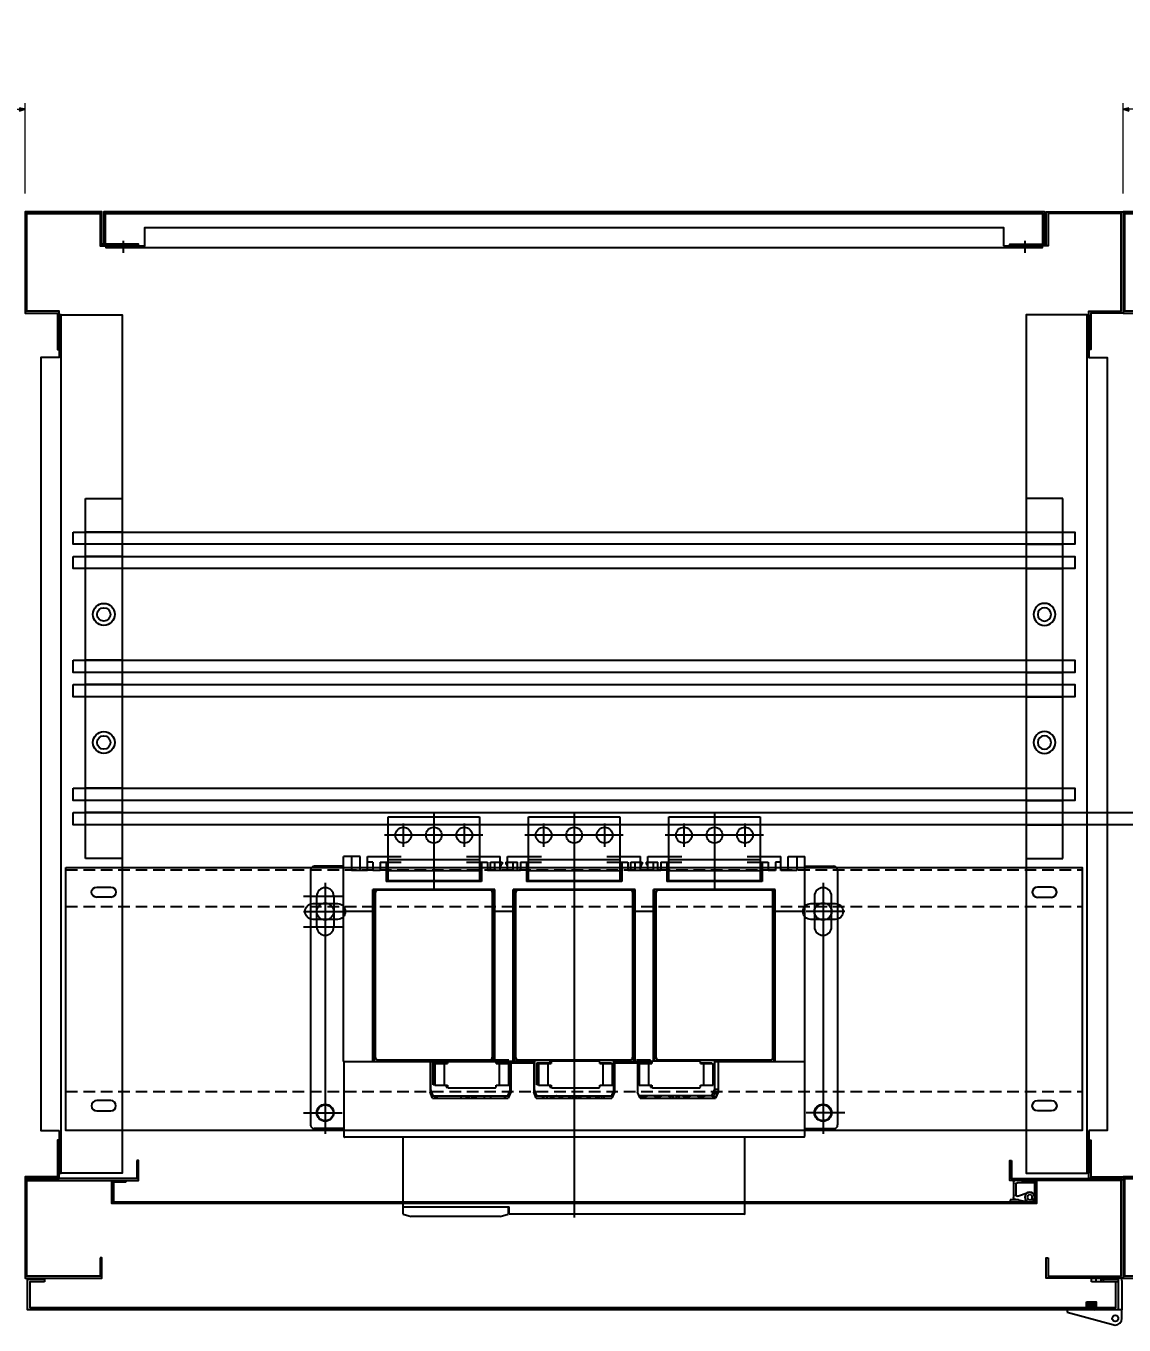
# Model space of a CAD drawing. Header units: millimetres. Extents: x 0 to 6523, y 0 to 4612.
# Drawn here: x 1265 to 2165, y 764 to 1829 of the extents above; entities that cross this region are included whole.
import ezdxf

# ---------------------------------------------------------------- set-up
doc = ezdxf.new("R2010")
doc.units = ezdxf.units.MM
doc.linetypes.add('HIDDEN2', pattern=[4.7625, 3.175, -1.5875])
for name, color, linetype in [('1', 3, 'Continuous'), ('5', 3, 'Continuous'), ('CNC', 7, 'Continuous'), ('DIM', 253, 'Continuous'), ('Ghi chu', 7, 'Continuous')]:
    doc.layers.add(name, color=color, linetype=linetype)
doc.dimstyles.new('CNC', dxfattribs={"dimtxt": 50, "dimasz": 5, "dimexe": 5, "dimexo": 15, "dimgap": 10, "dimtad": 1, "dimdec": 0, "dimtxsty": 'Standard', "dimblk": 'OPEN30', "dimcen": 10, "dimclrd": 5, "dimclre": 5, "dimclrt": 3, "dimazin": 3, "dimtfac": 1, "dimtdec": 0, "dimtmove": 0, "dimatfit": 3, "dimldrblk": 'ARCHTICK', "dimlwd": 9, "dimlwe": 9})

# ---------------------------------------------------------------- blocks, each defined once
blk = doc.blocks.new('HL044-2')
at = {"color": 1}
for p, q in [((0, -3), (0, 0)), ((0, 0), (23, 0)), ((4, -3), (4, 0)), ((10, -3), (10, 0)), ((22, -3), (0, -3)), ((22, -3), (22, -26)), ((25, -2), (25, -3)), ((25, -3), (25, -26)), ((-3, -19.5), (-3, -26)), ((-3, -19.5), (3, -20.1)), ((-3, -20.5), (3, -21.1)), ((3, -19.5), (3, -26)), ((25, -26), (-20, -26)), ((-20, -26), (-20, -28)), ((-20, -28), (19.5, -38.5)), ((-3, -21.5), (3, -22.1)), ((-3, -22.5), (3, -23.1)), ((-3, -23.5), (3, -24.1)), ((-3, -24.5), (3, -25.1)), ((-3, -25.5), (2.3, -26)), ((25, -33), (25, -26))]:
    blk.add_line(p, q, dxfattribs=at)
blk.add_lwpolyline([(-4, -19.5), (4, -19.5), (4, -26), (-4, -26)], close=True, dxfattribs=at)
blk.add_circle((19.5, -33), 2.5, dxfattribs=at)
for centre, radius, start, end in [((23, -2), 2, 0, 90), ((19.5, -33), 5.5, 270, 0)]:
    blk.add_arc(centre, radius, start, end, dxfattribs=at)
blk = doc.blocks.new('*D13')
at = {"color": 0, "linetype": 'ByBlock', "lineweight": -2}
for p, q in [((264.4, 1760.5), (269.4, 1761.8)), ((269.4, 1759.1), (264.4, 1760.5)), ((264.4, 1760.5), (269.4, 1760.5)), ((1259.4, 1761.8), (1264.4, 1760.5)), ((1264.4, 1760.5), (1259.4, 1759.1)), ((1264.4, 1760.5), (1259.4, 1760.5))]:
    blk.add_line(p, q, dxfattribs=at)
at = {"layer": 'Defpoints', "color": 0, "transparency": 16777216}
for p in [(1264.4, 1760.5), (264.4, 1676.5), (1264.4, 1676.5)]:
    blk.add_point(p, dxfattribs=at)
at = {"layer": 'DIM', "color": 5, "lineweight": 9, "transparency": 16777216}
for p, q in [((264.4, 1691.5), (264.4, 1765.5)), ((269.4, 1760.5), (1259.4, 1760.5)), ((1264.4, 1691.5), (1264.4, 1765.5))]:
    blk.add_line(p, q, dxfattribs=at)
at = {"layer": 'DIM', "color": 3, "transparency": 16777216, "insert": (764.4, 1796), "char_height": 50, "attachment_point": 5}
blk.add_mtext('1000', dxfattribs=at)
blk = doc.blocks.new('_ArchTick')
at = {"color": 0, "const_width": 0.15}
blk.add_lwpolyline([(-0.5, -0.5), (0.5, 0.5)], dxfattribs=at)
blk = doc.blocks.new('_Open30')
at = {"color": 0, "linetype": 'ByBlock', "lineweight": -2}
for p, q in [((-1, 0.27), (0, 0)), ((0, 0), (-1, -0.27)), ((0, 0), (-1, 0))]:
    blk.add_line(p, q, dxfattribs=at)
blk = doc.blocks.new('HL036-1-2')
at = {"layer": 'Ghi chu', "color": 1}
for p, q in [((-3, 17.8), (-18.9, 17.8)), ((-18.9, 15.8), (-18.9, 17.8)), ((-12.1, 15.8), (-18.9, 15.8)), ((-16.4, 1), (-16.4, 14)), ((-15.6, 15), (-3.9, 17.7)), ((-14.4, 3), (-14.4, 11.9)), ((-13.1, 12.8), (-4.3, 9.8)), ((0, 0), (-15.4, 0)), ((0, 2), (-13.4, 2)), ((-6.2, 2), (-6.2, 0)), ((-1.2, 2), (-1.2, 0)), ((0, 0), (0, 2))]:
    blk.add_line(p, q, dxfattribs=at)
for radius in [4.1, 2.1]:
    blk.add_circle((-3, 13.7), radius, dxfattribs=at)
for centre, start, end in [((-15.4, 14), 102.9616, 180), ((-13.4, 11.9), 71.3254, 180), ((-15.4, 1), 180, 270), ((-13.4, 3), 180, 270)]:
    blk.add_arc(centre, 1, start, end, dxfattribs=at)
blk = doc.blocks.new('*D14')
at = {"color": 0, "linetype": 'ByBlock', "lineweight": -2}
for p, q in [((2164.4, 1760.5), (2169.4, 1761.8)), ((2169.4, 1759.1), (2164.4, 1760.5)), ((2164.4, 1760.5), (2169.4, 1760.5)), ((3159.4, 1761.8), (3164.4, 1760.5)), ((3164.4, 1760.5), (3159.4, 1759.1)), ((3164.4, 1760.5), (3159.4, 1760.5))]:
    blk.add_line(p, q, dxfattribs=at)
at = {"layer": 'Defpoints', "color": 0, "transparency": 16777216}
for p in [(2164.4, 1760.5), (2164.4, 1676.5), (3164.4, 1676.5)]:
    blk.add_point(p, dxfattribs=at)
at = {"layer": 'DIM', "color": 5, "lineweight": 9, "transparency": 16777216}
for p, q in [((2164.4, 1691.5), (2164.4, 1765.5)), ((3159.4, 1760.5), (2169.4, 1760.5)), ((3164.4, 1691.5), (3164.4, 1765.5))]:
    blk.add_line(p, q, dxfattribs=at)
at = {"layer": 'DIM', "color": 3, "transparency": 16777216, "insert": (2664.4, 1796), "char_height": 50, "attachment_point": 5}
blk.add_mtext('1000', dxfattribs=at)
blk = doc.blocks.new('*U10646')
at = {"color": 1}
for p, q in [((-147.5, 5), (-147.5, 35)), ((-147.5, 35), (147.5, 35)), ((147.5, 35), (147.5, 5)), ((147.5, 5), (-147.5, 5))]:
    blk.add_line(p, q, dxfattribs=at)
at = {"color": 252}
for p, q in [((-120, 35), (-120, 5)), ((-110, 35), (-110, 5)), ((-100, 35), (-100, 5)), ((-90, 35), (-90, 5)), ((-15, 35), (-15, 5)), ((-5, 35), (-5, 5)), ((5, 35), (5, 5)), ((15, 35), (15, 5)), ((90, 35), (90, 5)), ((100, 35), (100, 5)), ((110, 35), (110, 5)), ((120, 35), (120, 5))]:
    blk.add_line(p, q, dxfattribs=at)
for centre, radius in [((-52.5, 20), 9), ((-52.5, 20), 5.5), ((52.5, 20), 9), ((52.5, 20), 5.5)]:
    blk.add_circle(centre, radius, dxfattribs=at)
blk = doc.blocks.new('A$C09355D79')
at = {"linetype": 'Continuous'}
for p, q in [((3, 3), (3, 78)), ((3, 78), (55, 78)), ((38, 3), (38, 78)), ((47, 3), (47, 78)), ((55, 3), (55, 78)), ((55, 3), (3, 3))]:
    blk.add_line(p, q, dxfattribs=at)
for centre in [(18, 65.5), (18, 40.5), (18, 15.5)]:
    blk.add_circle(centre, 6.5, dxfattribs=at)
at = {"layer": '1'}
for p, q in [((18, 80.7), (18, 0)), ((8.5, 65.5), (27.5, 65.5)), ((0, 40.5), (58, 40.5)), ((0.6, 40.5), (57, 40.5)), ((8.5, 15.5), (27.5, 15.5))]:
    blk.add_line(p, q, dxfattribs=at)
blk = doc.blocks.new('2525555')
at = {"linetype": 'Continuous'}
for p, q in [((58459.1, -7991.7), (58459.1, -7823.7)), ((58472.6, -7823.7), (58459.1, -7823.7)), ((58465.6, -7823.7), (58465.6, -7835.2)), ((58472.6, -7835.2), (58472.6, -7823.7)), ((58478.6, -7835.2), (58478.6, -7823.7)), ((58478.6, -7823.7), (58506.3, -7823.7)), ((58559.8, -7823.7), (58587.6, -7823.7)), ((58587.6, -7835.2), (58587.6, -7823.7)), ((58593.6, -7835.2), (58593.6, -7823.7)), ((58593.6, -7823.7), (58621.3, -7823.7)), ((58674.8, -7823.7), (58702.6, -7823.7)), ((58702.6, -7835.2), (58702.6, -7823.7)), ((58708.6, -7835.2), (58708.6, -7823.7)), ((58708.6, -7823.7), (58736.3, -7823.7)), ((58789.8, -7823.7), (58817.6, -7823.7)), ((58817.6, -7835.2), (58817.6, -7823.7)), ((58823.6, -7835.2), (58823.6, -7823.7)), ((58823.6, -7823.7), (58837.1, -7823.7)), ((58830.6, -7823.7), (58830.6, -7835.2)), ((58837.1, -8053.2), (58837.1, -7823.7)), ((58478.6, -7835.2), (58465.6, -7835.2)), ((58483.1, -7828.2), (58478.6, -7828.2)), ((58483.1, -7828.2), (58483.1, -7835.2)), ((58489.1, -7835.2), (58483.1, -7835.2)), ((58489.1, -7828.2), (58489.1, -7835.2)), ((58489.1, -7828.2), (58506.3, -7828.2)), ((58494, -7828.2), (58494, -7844.2)), ((58494.5, -7828.2), (58494.5, -7844.2)), ((58559.8, -7828.2), (58577.1, -7828.2)), ((58571.7, -7828.2), (58571.7, -7844.2)), ((58572.2, -7828.2), (58572.2, -7844.2)), ((58577.1, -7828.2), (58577.1, -7835.2)), ((58604.1, -7835.2), (58577.1, -7835.2)), ((58579.6, -7828.2), (58589, -7828.2)), ((58579.6, -7835.2), (58579.6, -7828.2)), ((58583.1, -7835.2), (58583.1, -7828.2)), ((58589, -7828.2), (58589, -7829.7)), ((58592.2, -7828.2), (58601.6, -7828.2)), ((58592.2, -7828.2), (58592.2, -7829.7)), ((58598.1, -7835.2), (58598.1, -7828.2)), ((58601.6, -7835.2), (58601.6, -7828.2)), ((58604.1, -7828.2), (58604.1, -7835.2)), ((58604.1, -7828.2), (58621.3, -7828.2)), ((58609, -7828.2), (58609, -7844.2)), ((58609.5, -7828.2), (58609.5, -7844.2)), ((58674.8, -7828.2), (58692.1, -7828.2)), ((58686.7, -7828.2), (58686.7, -7844.2)), ((58687.2, -7828.2), (58687.2, -7844.2)), ((58692.1, -7828.2), (58692.1, -7835.2)), ((58719.1, -7835.2), (58692.1, -7835.2)), ((58694.6, -7835.2), (58694.6, -7828.2)), ((58694.6, -7828.2), (58704, -7828.2)), ((58698.1, -7835.2), (58698.1, -7828.2)), ((58704, -7828.2), (58704, -7829.7)), ((58707.2, -7828.2), (58716.6, -7828.2)), ((58707.2, -7828.2), (58707.2, -7829.7)), ((58713.1, -7835.2), (58713.1, -7828.2)), ((58716.6, -7835.2), (58716.6, -7828.2)), ((58719.1, -7828.2), (58719.1, -7835.2)), ((58719.1, -7828.2), (58736.3, -7828.2)), ((58724, -7828.2), (58724, -7844.2)), ((58724.5, -7828.2), (58724.5, -7844.2)), ((58789.8, -7828.2), (58807.1, -7828.2)), ((58801.7, -7828.2), (58801.7, -7844.2)), ((58802.2, -7828.2), (58802.2, -7844.2)), ((58807.1, -7828.2), (58807.1, -7835.2)), ((58813.1, -7835.2), (58807.1, -7835.2)), ((58817.6, -7828.2), (58813.1, -7828.2)), ((58813.1, -7828.2), (58813.1, -7835.2)), ((58830.6, -7835.2), (58817.6, -7835.2)), ((58572.2, -7844.2), (58494, -7844.2)), ((58503.6, -7844.2), (58503.6, -7843.2)), ((58503.6, -7843.2), (58562.6, -7843.2)), ((58506.6, -7844.2), (58506.6, -7843.2)), ((58559.6, -7843.2), (58559.6, -7844.2)), ((58562.6, -7843.2), (58562.6, -7844.2)), ((58687.2, -7844.2), (58609, -7844.2)), ((58618.6, -7844.2), (58618.6, -7843.2)), ((58618.6, -7843.2), (58677.6, -7843.2)), ((58621.6, -7844.2), (58621.6, -7843.2)), ((58674.6, -7843.2), (58674.6, -7844.2)), ((58677.6, -7843.2), (58677.6, -7844.2)), ((58802.2, -7844.2), (58724, -7844.2)), ((58733.6, -7843.2), (58792.6, -7843.2)), ((58733.6, -7844.2), (58733.6, -7843.2)), ((58736.6, -7844.2), (58736.6, -7843.2)), ((58789.6, -7843.2), (58789.6, -7844.2)), ((58792.6, -7843.2), (58792.6, -7844.2)), ((58583, -7850.6), (58483.2, -7850.6)), ((58483.2, -7991.7), (58483.2, -7850.6)), ((58484.1, -7991.7), (58484.1, -7850.6)), ((58485.1, -7853.3), (58485.1, -7988.2)), ((58486.9, -7851.2), (58486.9, -7850.6)), ((58579.1, -7851.2), (58487.1, -7851.2)), ((58579.3, -7851.2), (58579.3, -7850.6)), ((58581.1, -7988.2), (58581.1, -7853.2)), ((58582.1, -7991.4), (58582.1, -7850.6)), ((58583, -7991.4), (58583, -7850.6)), ((58698, -7850.6), (58598.2, -7850.6)), ((58598.2, -7991.7), (58598.2, -7850.6)), ((58599.1, -7991.7), (58599.1, -7850.6)), ((58600.1, -7853.3), (58600.1, -7988.2)), ((58601.9, -7851.2), (58601.9, -7850.6)), ((58694.1, -7851.2), (58602.1, -7851.2)), ((58694.3, -7851.2), (58694.3, -7850.6)), ((58696.1, -7988.2), (58696.1, -7853.2)), ((58697.1, -7991.7), (58697.1, -7850.6)), ((58698, -7991.7), (58698, -7850.6)), ((58813, -7850.6), (58713.2, -7850.6)), ((58713.2, -7991.4), (58713.2, -7850.6)), ((58714.1, -7991.4), (58714.1, -7850.6)), ((58715.1, -7853.3), (58715.1, -7988.2)), ((58716.9, -7851.2), (58716.9, -7850.6)), ((58809.1, -7851.2), (58717.1, -7851.2)), ((58809.3, -7851.2), (58809.3, -7850.6)), ((58811.1, -7988.2), (58811.1, -7853.2)), ((58812.1, -7991.7), (58812.1, -7850.6)), ((58813, -7991.7), (58813, -7850.6)), ((58485.1, -7868.7), (58459.1, -7868.7)), ((58600.1, -7868.7), (58581.1, -7868.7)), ((58715.1, -7868.7), (58696.1, -7868.7)), ((58837.1, -7868.7), (58811.1, -7868.7)), ((58459.1, -7991.7), (58615.6, -7991.7)), ((58459.5, -8053.4), (58459.5, -7991.7)), ((58487.1, -7991.7), (58487.1, -7990.2)), ((58487.1, -7990.2), (58579, -7990.2)), ((58529.6, -7991.7), (58529.6, -7990.2)), ((58529.6, -7990.7), (58530, -7990.7)), ((58530.2, -7990.2), (58529.8, -7991)), ((58529.8, -7991.7), (58529.8, -7991)), ((58530.1, -7991.7), (58530.1, -8016.7)), ((58530.6, -7990.7), (58543.1, -7990.7)), ((58530.6, -8018), (58530.6, -7990.7)), ((58616.4, -7991.7), (58530.6, -7991.7)), ((58532.6, -7992.7), (58543.1, -7992.7)), ((58532.6, -7992.7), (58533.8, -7993.9)), ((58532.6, -8010.7), (58532.6, -7992.7)), ((58533.8, -7993.4), (58544.3, -7993.4)), ((58533.8, -7993.4), (58533.8, -8011.2)), ((58536.2, -7990.7), (58535.9, -7990.2)), ((58536.6, -7990.7), (58536.6, -7990.2)), ((58541.8, -8011.2), (58541.8, -7993.4)), ((58543.1, -7990.7), (58543.1, -7993.4)), ((58543.1, -7991.7), (58544.3, -7991.7)), ((58544.3, -7991.9), (58544.3, -7993.4)), ((58583.6, -7991.4), (58544.8, -7991.4)), ((58579.1, -7990.2), (58579.1, -7991.4)), ((58594.6, -7990.7), (58583.1, -7990.7)), ((58583.1, -7990.7), (58583.1, -7991.4)), ((58584.1, -7991.7), (58615.6, -7991.7)), ((58584.1, -7993.4), (58584.1, -7991.9)), ((58584.1, -7992.7), (58593.6, -7992.7)), ((58584.1, -7993.4), (58594.6, -7993.4)), ((58586.6, -7993.4), (58586.6, -8011.2)), ((58593.6, -7992.7), (58592.9, -7993.4)), ((58593.6, -7992.7), (58593.6, -7993.4)), ((58594.6, -8011.2), (58594.6, -7993.4)), ((58595.6, -8018), (58595.6, -7991.7)), ((58596.1, -7992.7), (58596.1, -8016.7)), ((58596.1, -7992.7), (58615.1, -7992.7)), ((58602.1, -7991.7), (58602.1, -7990.2)), ((58602.1, -7990.2), (58694, -7990.2)), ((58615.1, -7992.7), (58615.1, -8016.7)), ((58615.6, -7990.7), (58628.1, -7990.7)), ((58615.6, -8018), (58615.6, -7990.7)), ((58617.6, -7992.7), (58628.1, -7992.7)), ((58617.6, -7992.7), (58618.8, -7993.9)), ((58617.6, -8010.7), (58617.6, -7992.7)), ((58618.8, -7993.4), (58629.3, -7993.4)), ((58618.8, -7993.4), (58618.8, -8011.2)), ((58626.8, -8011.2), (58626.8, -7993.4)), ((58628.1, -7990.7), (58628.1, -7993.4)), ((58628.1, -7991.7), (58629.3, -7991.7)), ((58629.3, -7991.9), (58629.3, -7993.4)), ((58668.6, -7991.4), (58629.8, -7991.4)), ((58644.6, -7991.4), (58644.6, -7990.2)), ((58645.2, -7990.2), (58644.8, -7991)), ((58644.8, -7991.4), (58644.8, -7991)), ((58651.3, -7991), (58650.9, -7990.2)), ((58651.3, -7991.4), (58651.3, -7991)), ((58651.6, -7991.4), (58651.6, -7990.2)), ((58668.1, -7990.7), (58668.1, -7991.4)), ((58668.1, -7990.7), (58680.6, -7990.7)), ((58669.1, -7993.4), (58669.1, -7991.9)), ((58669.1, -7992.7), (58678.6, -7992.7)), ((58669.1, -7993.4), (58679.6, -7993.4)), ((58671.6, -7993.4), (58671.6, -8011.2)), ((58678.6, -7992.7), (58677.9, -7993.4)), ((58678.6, -7992.7), (58678.6, -7993.4)), ((58679.6, -8011.2), (58679.6, -7993.4)), ((58680.6, -8018), (58680.6, -7990.7)), ((58680.6, -7991.7), (58711.8, -7991.7)), ((58681.1, -7992.7), (58681.1, -8016.7)), ((58681.1, -7992.7), (58710.6, -7992.7)), ((58694.1, -7990.2), (58694.1, -7991.7)), ((58698.1, -7992.7), (58698.1, -7991.7)), ((58710.6, -7990.7), (58699.1, -7990.7)), ((58700.1, -7992.7), (58700.1, -8016.7)), ((58700.1, -7992.7), (58701.3, -7993.9)), ((58701.3, -7993.4), (58711.8, -7993.4)), ((58701.3, -7993.4), (58701.3, -8011.2)), ((58709.3, -8011.2), (58709.3, -7993.4)), ((58710.6, -7990.7), (58710.6, -7993.4)), ((58711.8, -7991.9), (58711.8, -7993.4)), ((58751.1, -7991.4), (58712.3, -7991.4)), ((58717.1, -7990.2), (58809, -7990.2)), ((58717.1, -7991.4), (58717.1, -7990.2)), ((58750.6, -7990.7), (58763.1, -7990.7)), ((58750.6, -7990.7), (58750.6, -7991.4)), ((58751.6, -7993.4), (58751.6, -7991.9)), ((58751.6, -7992.7), (58761.1, -7992.7)), ((58751.6, -7993.4), (58762.1, -7993.4)), ((58754.1, -7993.4), (58754.1, -8011.2)), ((58759.6, -7990.7), (58759.6, -7990.2)), ((58760.2, -7990.2), (58760, -7990.7)), ((58761.1, -7992.7), (58760.4, -7993.4)), ((58761.1, -7992.7), (58761.1, -7993.4)), ((58762.1, -8011.2), (58762.1, -7993.4)), ((58763.1, -7990.7), (58763.1, -8019.2)), ((58763.1, -7991.7), (58837.1, -7991.7)), ((58766.3, -7991), (58765.9, -7990.2)), ((58766.1, -7991.7), (58766.1, -8016.7)), ((58766.2, -7990.7), (58766.6, -7990.7)), ((58766.3, -7991.7), (58766.3, -7991)), ((58766.6, -7991.7), (58766.6, -7990.2)), ((58809.1, -7990.2), (58809.1, -7991.7)), ((58530.6, -8014.7), (58530.1, -8014.7)), ((58532.1, -8021.7), (58530.1, -8016.7)), ((58530.3, -8017.3), (58530.6, -8017.3)), ((58532.6, -8019.7), (58530.6, -8014.7)), ((58532.6, -8010.7), (58533.8, -8009.5)), ((58533.8, -8010.7), (58532.6, -8010.7)), ((58533.8, -8011.2), (58544.3, -8011.2)), ((58543.1, -8011.2), (58543.1, -8012.7)), ((58543.1, -8011.7), (58544.3, -8011.7)), ((58543.1, -8012.7), (58544.3, -8012.7)), ((58544.3, -8011.2), (58544.3, -8012.7)), ((58544.8, -8013.2), (58583.6, -8013.2)), ((58584.1, -8011.2), (58594.6, -8011.2)), ((58584.1, -8012.7), (58584.1, -8011.2)), ((58595.6, -8014.7), (58593.6, -8019.7)), ((58596.1, -8016.7), (58594.1, -8021.7)), ((58596.1, -8014.7), (58595.6, -8014.7)), ((58615.6, -8014.7), (58615.1, -8014.7)), ((58617.1, -8021.7), (58615.1, -8016.7)), ((58617.6, -8019.7), (58615.6, -8014.7)), ((58617.6, -8010.7), (58618.8, -8009.5)), ((58618.8, -8010.7), (58617.6, -8010.7)), ((58618.8, -8011.2), (58629.3, -8011.2)), ((58628.1, -8011.2), (58628.1, -8012.7)), ((58628.1, -8011.7), (58629.3, -8011.7)), ((58628.1, -8012.7), (58629.3, -8012.7)), ((58629.3, -8011.2), (58629.3, -8012.7)), ((58629.8, -8013.2), (58668.6, -8013.2)), ((58669.1, -8012.7), (58669.1, -8011.2)), ((58669.1, -8011.2), (58679.6, -8011.2)), ((58680.6, -8014.7), (58678.6, -8019.7)), ((58681.1, -8016.7), (58679.1, -8021.7)), ((58680.6, -8014.7), (58681.1, -8014.7)), ((58700.1, -8010.7), (58701.3, -8009.5)), ((58701.3, -8010.7), (58700.1, -8010.7)), ((58702.1, -8021.7), (58700.1, -8016.7)), ((58701.3, -8011.2), (58711.8, -8011.2)), ((58710.6, -8011.2), (58710.6, -8012.7)), ((58710.6, -8011.7), (58711.8, -8011.7)), ((58710.6, -8012.7), (58711.8, -8012.7)), ((58711.8, -8011.2), (58711.8, -8012.7)), ((58712.3, -8013.2), (58751.1, -8013.2)), ((58751.6, -8011.2), (58762.1, -8011.2)), ((58751.6, -8012.7), (58751.6, -8011.2)), ((58761.2, -8019.4), (58763.1, -8014.8)), ((58766.1, -8014.7), (58763.1, -8014.7)), ((58763.1, -8016.7), (58766.1, -8016.7)), ((58763.1, -8017.7), (58765.7, -8017.7)), ((58766.1, -8016.7), (58764.1, -8021.7)), ((58531.6, -8019.7), (58594.6, -8019.7)), ((58531.8, -8021), (58531.8, -8019.7)), ((58532.1, -8021.7), (58594.1, -8021.7)), ((58534.3, -8021.7), (58534.3, -8019.7)), ((58535.8, -8021.7), (58535.8, -8019.7)), ((58555.4, -8021.7), (58555.4, -8019.7)), ((58559.3, -8019.7), (58559.8, -8021.7)), ((58561.1, -8019.7), (58561.4, -8021.7)), ((58561.6, -8019.7), (58561.6, -8020.7)), ((58564.6, -8019.7), (58564.6, -8020.7)), ((58564.8, -8021.7), (58565.1, -8019.7)), ((58566.3, -8021.7), (58566.9, -8019.7)), ((58567.4, -8019.7), (58567.4, -8021.7)), ((58574.3, -8019.7), (58574.3, -8021.7)), ((58579.5, -8019.7), (58579.5, -8021.7)), ((58591.3, -8021.7), (58591.3, -8019.7)), ((58591.8, -8021.7), (58591.8, -8019.7)), ((58616.6, -8019.7), (58679.6, -8019.7)), ((58617.1, -8021.7), (58679.1, -8021.7)), ((58622.3, -8019.7), (58622.3, -8021.7)), ((58625.6, -8019.7), (58625.6, -8021.7)), ((58631.1, -8020.8), (58628.7, -8020.8)), ((58628.7, -8020.8), (58628.7, -8021.7)), ((58631.1, -8019.9), (58631.1, -8020.8)), ((58631.6, -8019.9), (58631.6, -8019.7)), ((58632.6, -8019.7), (58632.6, -8019.9)), ((58636.1, -8020.8), (58636.1, -8019.7)), ((58638.5, -8020.8), (58636.1, -8020.8)), ((58638.5, -8021.7), (58638.5, -8020.8)), ((58644.6, -8020.8), (58643.7, -8020.8)), ((58643.7, -8020.8), (58643.7, -8021.7)), ((58644.3, -8019.7), (58644.8, -8021.7)), ((58646.1, -8019.7), (58646.1, -8019.9)), ((58646.1, -8019.7), (58646.4, -8021.7)), ((58646.6, -8019.7), (58646.6, -8020.7)), ((58649.6, -8019.7), (58649.6, -8020.7)), ((58649.8, -8021.7), (58650.1, -8019.7)), ((58651.3, -8021.7), (58651.9, -8019.7)), ((58653.5, -8020.8), (58651.6, -8020.8)), ((58653.5, -8021.7), (58653.5, -8020.8)), ((58661.1, -8020.8), (58658.7, -8020.8)), ((58658.7, -8020.8), (58658.7, -8021.7)), ((58661.1, -8019.7), (58661.1, -8020.8)), ((58663.6, -8019.9), (58663.6, -8019.7)), ((58664.6, -8019.7), (58664.6, -8019.9)), ((58666.1, -8020.8), (58666.1, -8019.7)), ((58668.5, -8020.8), (58666.1, -8020.8)), ((58668.5, -8021.7), (58668.5, -8020.8)), ((58670.6, -8019.7), (58670.6, -8021.7)), ((58672.6, -8021.7), (58672.6, -8019.7)), ((58762.6, -8019.7), (58701.3, -8019.7)), ((58702.1, -8021.7), (58764.1, -8021.7)), ((58702.2, -8019.7), (58702.2, -8020.7)), ((58707.4, -8020.7), (58702.2, -8020.7)), ((58707.4, -8019.7), (58707.4, -8020.7)), ((58714, -8019.7), (58714, -8020.7)), ((58719.2, -8020.7), (58714, -8020.7)), ((58719.2, -8019.7), (58719.2, -8020.7)), ((58725.8, -8019.7), (58725.8, -8020.7)), ((58727.1, -8020.7), (58725.8, -8020.7)), ((58726.8, -8019.7), (58727.3, -8021.7)), ((58728.6, -8019.7), (58728.9, -8021.7)), ((58729.1, -8020.7), (58728.7, -8020.7)), ((58729.1, -8019.7), (58729.1, -8020.7)), ((58732.1, -8019.7), (58732.1, -8020.7)), ((58732.3, -8021.7), (58732.6, -8019.7)), ((58733.8, -8021.7), (58734.4, -8019.7)), ((58737.6, -8019.7), (58737.6, -8020.7)), ((58742.8, -8020.7), (58737.6, -8020.7)), ((58742.8, -8019.7), (58742.8, -8020.7)), ((58749.4, -8019.7), (58749.4, -8020.7)), ((58754.6, -8020.7), (58749.4, -8020.7)), ((58754.6, -8019.7), (58754.6, -8020.7)), ((58761.2, -8019.7), (58761.2, -8020.7)), ((58764.5, -8020.7), (58761.2, -8020.7)), ((58485.3, -8053.7), (58459.8, -8053.7)), ((58487.1, -8053.6), (58485.1, -8053.6)), ((58485.1, -8053.7), (58485.1, -8053.6)), ((58486.8, -8053.7), (58486.8, -8053.8)), ((58488.8, -8053.8), (58486.8, -8053.8)), ((58487.1, -8053.7), (58487.1, -8053.6)), ((58489.1, -8053.7), (58487.1, -8053.7)), ((58488.8, -8053.7), (58488.8, -8053.8)), ((58491.1, -8053.6), (58489.1, -8053.6)), ((58489.1, -8053.7), (58489.1, -8053.6)), ((58490.8, -8053.7), (58490.8, -8053.8)), ((58492.8, -8053.8), (58490.8, -8053.8)), ((58491.1, -8053.7), (58491.1, -8053.6)), ((58493.1, -8053.7), (58491.1, -8053.7)), ((58492.8, -8053.7), (58492.8, -8053.8)), ((58495.1, -8053.6), (58493.1, -8053.6)), ((58493.1, -8053.7), (58493.1, -8053.6)), ((58494.8, -8053.7), (58494.8, -8053.8)), ((58496.8, -8053.8), (58494.8, -8053.8)), ((58495.1, -8053.7), (58495.1, -8053.6)), ((58497.1, -8053.7), (58495.1, -8053.7)), ((58496.8, -8053.7), (58496.8, -8053.8)), ((58499.1, -8053.6), (58497.1, -8053.6)), ((58497.1, -8053.7), (58497.1, -8053.6)), ((58498.8, -8053.7), (58498.8, -8053.8)), ((58500.8, -8053.8), (58498.8, -8053.8)), ((58499.1, -8053.7), (58499.1, -8053.6)), ((58501.1, -8053.7), (58499.1, -8053.7)), ((58500.8, -8053.7), (58500.8, -8053.8)), ((58503.1, -8053.6), (58501.1, -8053.6)), ((58501.1, -8053.7), (58501.1, -8053.6)), ((58502.8, -8053.7), (58502.8, -8053.8)), ((58504.8, -8053.8), (58502.8, -8053.8)), ((58503.1, -8053.7), (58503.1, -8053.6)), ((58505.1, -8053.7), (58503.1, -8053.7)), ((58504.8, -8053.7), (58504.8, -8053.8)), ((58507.1, -8053.6), (58505.1, -8053.6)), ((58505.1, -8053.7), (58505.1, -8053.6)), ((58506.8, -8053.7), (58506.8, -8053.8)), ((58508.8, -8053.8), (58506.8, -8053.8)), ((58507.1, -8053.7), (58507.1, -8053.6)), ((58789.1, -8053.7), (58507.1, -8053.7)), ((58508.1, -8116.7), (58508.1, -8054.2)), ((58508.8, -8053.7), (58508.8, -8053.8)), ((58511.1, -8053.6), (58509.1, -8053.6)), ((58509.1, -8053.7), (58509.1, -8053.6)), ((58510.8, -8053.7), (58510.8, -8053.8)), ((58512.8, -8053.8), (58510.8, -8053.8)), ((58511.1, -8053.7), (58511.1, -8053.6)), ((58512.8, -8053.7), (58512.8, -8053.8)), ((58515.1, -8053.6), (58513.1, -8053.6)), ((58513.1, -8053.7), (58513.1, -8053.6)), ((58514.8, -8053.7), (58514.8, -8053.8)), ((58516.8, -8053.8), (58514.8, -8053.8)), ((58515.1, -8053.7), (58515.1, -8053.6)), ((58516.8, -8053.7), (58516.8, -8053.8)), ((58519.1, -8053.6), (58517.1, -8053.6)), ((58517.1, -8053.7), (58517.1, -8053.6)), ((58518.8, -8053.7), (58518.8, -8053.8)), ((58520.8, -8053.8), (58518.8, -8053.8)), ((58519.1, -8053.7), (58519.1, -8053.6)), ((58520.8, -8053.7), (58520.8, -8053.8)), ((58523.1, -8053.6), (58521.1, -8053.6)), ((58521.1, -8053.7), (58521.1, -8053.6)), ((58522.8, -8053.7), (58522.8, -8053.8)), ((58524.8, -8053.8), (58522.8, -8053.8)), ((58523.1, -8053.7), (58523.1, -8053.6)), ((58524.8, -8053.7), (58524.8, -8053.8)), ((58527.1, -8053.6), (58525.1, -8053.6)), ((58525.1, -8053.7), (58525.1, -8053.6)), ((58526.8, -8053.7), (58526.8, -8053.8)), ((58528.8, -8053.8), (58526.8, -8053.8)), ((58527.1, -8053.7), (58527.1, -8053.6)), ((58528.8, -8053.7), (58528.8, -8053.8)), ((58531.1, -8053.6), (58529.1, -8053.6)), ((58529.1, -8053.7), (58529.1, -8053.6)), ((58530.8, -8053.7), (58530.8, -8053.8)), ((58531.1, -8053.7), (58531.1, -8053.6)), ((58535.1, -8053.6), (58533.1, -8053.6)), ((58533.1, -8053.7), (58533.1, -8053.6)), ((58535.1, -8053.7), (58535.1, -8053.6)), ((58539.1, -8053.6), (58537.1, -8053.6)), ((58537.1, -8053.7), (58537.1, -8053.6)), ((58539.1, -8053.7), (58539.1, -8053.6)), ((58543.1, -8053.6), (58541.1, -8053.6)), ((58541.1, -8053.7), (58541.1, -8053.6)), ((58543.1, -8053.7), (58543.1, -8053.6)), ((58545.1, -8053.7), (58545.1, -8053.6)), ((58547.1, -8053.6), (58545.1, -8053.6)), ((58547.1, -8053.7), (58547.1, -8053.6)), ((58551.1, -8053.6), (58549.1, -8053.6)), ((58549.1, -8053.7), (58549.1, -8053.6)), ((58551.1, -8053.7), (58551.1, -8053.6)), ((58555.1, -8053.6), (58553.1, -8053.6)), ((58553.1, -8053.7), (58553.1, -8053.6)), ((58555.1, -8053.7), (58555.1, -8053.6)), ((58559.1, -8053.6), (58557.1, -8053.6)), ((58557.1, -8053.7), (58557.1, -8053.6)), ((58559.1, -8053.7), (58559.1, -8053.6)), ((58563.1, -8053.6), (58561.1, -8053.6)), ((58561.1, -8053.7), (58561.1, -8053.6)), ((58563.1, -8053.7), (58563.1, -8053.6)), ((58567.1, -8053.6), (58565.1, -8053.6)), ((58565.1, -8053.7), (58565.1, -8053.6)), ((58567.1, -8053.7), (58567.1, -8053.6)), ((58571.1, -8053.6), (58569.1, -8053.6)), ((58569.1, -8053.7), (58569.1, -8053.6)), ((58571.1, -8053.7), (58571.1, -8053.6)), ((58575.1, -8053.6), (58573.1, -8053.6)), ((58573.1, -8053.7), (58573.1, -8053.6)), ((58575.1, -8053.7), (58575.1, -8053.6)), ((58577.1, -8053.7), (58577.1, -8053.6)), ((58579.1, -8053.6), (58577.1, -8053.6)), ((58579.1, -8053.7), (58579.1, -8053.6)), ((58583.1, -8053.6), (58581.1, -8053.6)), ((58581.1, -8053.7), (58581.1, -8053.6)), ((58583.1, -8053.7), (58583.1, -8053.6)), ((58587.1, -8053.6), (58585.1, -8053.6)), ((58585.1, -8053.7), (58585.1, -8053.6)), ((58587.1, -8053.7), (58587.1, -8053.6)), ((58591.1, -8053.6), (58589.1, -8053.6)), ((58589.1, -8053.7), (58589.1, -8053.6)), ((58591.1, -8053.7), (58591.1, -8053.6)), ((58595.1, -8053.6), (58593.1, -8053.6)), ((58593.1, -8053.7), (58593.1, -8053.6)), ((58595.1, -8053.7), (58595.1, -8053.6)), ((58599.1, -8053.6), (58597.1, -8053.6)), ((58597.1, -8053.7), (58597.1, -8053.6)), ((58599.1, -8053.7), (58599.1, -8053.6)), ((58603.1, -8053.6), (58601.1, -8053.6)), ((58601.1, -8053.7), (58601.1, -8053.6)), ((58603.1, -8053.7), (58603.1, -8053.6)), ((58607.1, -8053.6), (58605.1, -8053.6)), ((58605.1, -8053.7), (58605.1, -8053.6)), ((58607.1, -8053.7), (58607.1, -8053.6)), ((58611.1, -8053.6), (58609.1, -8053.6)), ((58609.1, -8053.7), (58609.1, -8053.6)), ((58611.1, -8053.7), (58611.1, -8053.6)), ((58615.1, -8053.6), (58613.1, -8053.6)), ((58613.1, -8053.7), (58613.1, -8053.6)), ((58615.1, -8053.7), (58615.1, -8053.6)), ((58619.1, -8053.6), (58617.1, -8053.6)), ((58617.1, -8053.7), (58617.1, -8053.6)), ((58619.1, -8053.7), (58619.1, -8053.6)), ((58623.1, -8053.6), (58621.1, -8053.6)), ((58621.1, -8053.7), (58621.1, -8053.6)), ((58623.1, -8053.7), (58623.1, -8053.6)), ((58675.1, -8053.6), (58673.1, -8053.6)), ((58673.1, -8053.7), (58673.1, -8053.6)), ((58675.1, -8053.7), (58675.1, -8053.6)), ((58679.1, -8053.6), (58677.1, -8053.6)), ((58677.1, -8053.7), (58677.1, -8053.6)), ((58679.1, -8053.7), (58679.1, -8053.6)), ((58683.1, -8053.6), (58681.1, -8053.6)), ((58681.1, -8053.7), (58681.1, -8053.6)), ((58683.1, -8053.7), (58683.1, -8053.6)), ((58687.1, -8053.6), (58685.1, -8053.6)), ((58685.1, -8053.7), (58685.1, -8053.6)), ((58687.1, -8053.7), (58687.1, -8053.6)), ((58691.1, -8053.6), (58689.1, -8053.6)), ((58689.1, -8053.7), (58689.1, -8053.6)), ((58691.1, -8053.7), (58691.1, -8053.6)), ((58695.1, -8053.6), (58693.1, -8053.6)), ((58693.1, -8053.7), (58693.1, -8053.6)), ((58695.1, -8053.7), (58695.1, -8053.6)), ((58699.1, -8053.6), (58697.1, -8053.6)), ((58697.1, -8053.7), (58697.1, -8053.6)), ((58699.1, -8053.7), (58699.1, -8053.6)), ((58703.1, -8053.6), (58701.1, -8053.6)), ((58701.1, -8053.7), (58701.1, -8053.6)), ((58703.1, -8053.7), (58703.1, -8053.6)), ((58707.1, -8053.6), (58705.1, -8053.6)), ((58705.1, -8053.7), (58705.1, -8053.6)), ((58707.1, -8053.7), (58707.1, -8053.6)), ((58711.1, -8053.6), (58709.1, -8053.6)), ((58709.1, -8053.7), (58709.1, -8053.6)), ((58711.1, -8053.7), (58711.1, -8053.6)), ((58715.1, -8053.6), (58713.1, -8053.6)), ((58713.1, -8053.7), (58713.1, -8053.6)), ((58715.1, -8053.7), (58715.1, -8053.6)), ((58719.1, -8053.6), (58717.1, -8053.6)), ((58717.1, -8053.7), (58717.1, -8053.6)), ((58719.1, -8053.7), (58719.1, -8053.6)), ((58723.1, -8053.6), (58721.1, -8053.6)), ((58721.1, -8053.7), (58721.1, -8053.6)), ((58723.1, -8053.7), (58723.1, -8053.6)), ((58727.1, -8053.6), (58725.1, -8053.6)), ((58725.1, -8053.7), (58725.1, -8053.6)), ((58727.1, -8053.7), (58727.1, -8053.6)), ((58729.1, -8053.7), (58729.1, -8053.6)), ((58731.1, -8053.6), (58729.1, -8053.6)), ((58731.1, -8053.7), (58731.1, -8053.6)), ((58735.1, -8053.6), (58733.1, -8053.6)), ((58733.1, -8053.7), (58733.1, -8053.6)), ((58735.1, -8053.7), (58735.1, -8053.6)), ((58739.1, -8053.6), (58737.1, -8053.6)), ((58737.1, -8053.7), (58737.1, -8053.6)), ((58739.1, -8053.7), (58739.1, -8053.6)), ((58743.1, -8053.6), (58741.1, -8053.6)), ((58741.1, -8053.7), (58741.1, -8053.6)), ((58743.1, -8053.7), (58743.1, -8053.6)), ((58747.1, -8053.6), (58745.1, -8053.6)), ((58745.1, -8053.7), (58745.1, -8053.6)), ((58747.1, -8053.7), (58747.1, -8053.6)), ((58751.1, -8053.6), (58749.1, -8053.6)), ((58749.1, -8053.7), (58749.1, -8053.6)), ((58751.1, -8053.7), (58751.1, -8053.6)), ((58755.1, -8053.6), (58753.1, -8053.6)), ((58753.1, -8053.7), (58753.1, -8053.6)), ((58755.1, -8053.7), (58755.1, -8053.6)), ((58759.1, -8053.6), (58757.1, -8053.6)), ((58757.1, -8053.7), (58757.1, -8053.6)), ((58759.1, -8053.7), (58759.1, -8053.6)), ((58761.1, -8053.7), (58761.1, -8053.6)), ((58763.1, -8053.6), (58761.1, -8053.6)), ((58763.1, -8053.7), (58763.1, -8053.6)), ((58767.1, -8053.6), (58765.1, -8053.6)), ((58765.1, -8053.7), (58765.1, -8053.6)), ((58767.1, -8053.7), (58767.1, -8053.6)), ((58771.1, -8053.6), (58769.1, -8053.6)), ((58769.1, -8053.7), (58769.1, -8053.6)), ((58771.1, -8053.7), (58771.1, -8053.6)), ((58775.1, -8053.6), (58773.1, -8053.6)), ((58773.1, -8053.7), (58773.1, -8053.6)), ((58775.1, -8053.7), (58775.1, -8053.6)), ((58779.1, -8053.6), (58777.1, -8053.6)), ((58777.1, -8053.7), (58777.1, -8053.6)), ((58779.1, -8053.7), (58779.1, -8053.6)), ((58783.1, -8053.6), (58781.1, -8053.6)), ((58781.1, -8053.7), (58781.1, -8053.6)), ((58783.1, -8053.7), (58783.1, -8053.6)), ((58787.1, -8053.6), (58785.1, -8053.6)), ((58785.1, -8053.7), (58785.1, -8053.6)), ((58787.1, -8053.7), (58787.1, -8053.6)), ((58788.1, -8116.2), (58788.1, -8054.2)), ((58791.1, -8053.6), (58789.1, -8053.6)), ((58789.1, -8053.7), (58789.1, -8053.6)), ((58791.1, -8053.7), (58791.1, -8053.6)), ((58793.1, -8053.7), (58791.1, -8053.7)), ((58795.1, -8053.6), (58793.1, -8053.6)), ((58793.1, -8053.7), (58793.1, -8053.6)), ((58795.1, -8053.7), (58795.1, -8053.6)), ((58797.1, -8053.7), (58795.1, -8053.7)), ((58799.1, -8053.6), (58797.1, -8053.6)), ((58797.1, -8053.7), (58797.1, -8053.6)), ((58799.1, -8053.7), (58799.1, -8053.6)), ((58801.1, -8053.7), (58799.1, -8053.7)), ((58803.1, -8053.6), (58801.1, -8053.6)), ((58801.1, -8053.7), (58801.1, -8053.6)), ((58803.1, -8053.7), (58803.1, -8053.6)), ((58805.1, -8053.7), (58803.1, -8053.7)), ((58807.1, -8053.6), (58805.1, -8053.6)), ((58805.1, -8053.7), (58805.1, -8053.6)), ((58807.1, -8053.7), (58807.1, -8053.6)), ((58809.1, -8053.7), (58807.1, -8053.7)), ((58811.1, -8053.6), (58809.1, -8053.6)), ((58809.1, -8053.7), (58809.1, -8053.6)), ((58811.1, -8053.7), (58811.1, -8053.6)), ((58836.6, -8053.7), (58811.1, -8053.7)), ((58508.1, -8110.7), (58594.8, -8110.7)), ((58594.1, -8110.7), (58594.1, -8116.7)), ((58594.8, -8116.7), (58594.8, -8110.7)), ((58508.1, -8116.7), (58514.6, -8118.7)), ((58587.6, -8118.7), (58514.6, -8118.7)), ((58587.6, -8118.7), (58594.1, -8116.7)), ((58787.6, -8116.7), (58594.8, -8116.7)), ((58740.1, -8116.7), (58740.1, -8116.8)), ((58780.1, -8116.8), (58740.1, -8116.8)), ((58780.1, -8116.7), (58780.1, -8116.8))]:
    blk.add_line(p, q, dxfattribs=at)
for p, q in [((58432.1, -7834.7), (58432.1, -8043.7)), ((58459.1, -7831.7), (58435.1, -7831.7)), ((58837.1, -7831.7), (58860.9, -7831.7)), ((58864.1, -7834.7), (58864.1, -8043.7)), ((58437.1, -7881.2), (58437.1, -7856.2)), ((58451.1, -7856.2), (58451.1, -7881.2)), ((58845.1, -7856.2), (58845.1, -7881.2)), ((58859.1, -7881.2), (58859.1, -7856.2)), ((58459.6, -8046.7), (58435.1, -8046.7)), ((58836.6, -8046.7), (58861.1, -8046.7))]:
    blk.add_line(p, q)
for centre in [(58444.1, -8033.7), (58852.1, -8033.7)]:
    blk.add_circle(centre, 7)
for centre, radius, start, end in [((58435.1, -7834.7), 3, 90, 180), ((58860.9, -7834.7), 3, 0, 90), ((58444.1, -7856.2), 7, 0, 180), ((58852.1, -7856.2), 7, 0, 180), ((58444.1, -7881.2), 7, 180, 0), ((58852.1, -7881.2), 7, 180, 0), ((58435.1, -8043.7), 3, 180, 270), ((58861.1, -8043.7), 3, 270, 0)]:
    blk.add_arc(centre, radius, start, end)
for centre, radius, start, end in [((58590.6, -7832.2), 3, 122.231, 180), ((58590.6, -7832.2), 3, 0, 57.769), ((58705.6, -7832.2), 3, 122.231, 180), ((58705.6, -7832.2), 3, 0, 57.769), ((58487.1, -7853.3), 2.05, 90, 180), ((58579.1, -7853.2), 2, 0, 90), ((58602.1, -7853.3), 2.05, 90, 180), ((58694.1, -7853.2), 2, 0, 90), ((58717.1, -7853.3), 2.05, 90, 180), ((58809.1, -7853.2), 2, 0, 90), ((58487.1, -7988.2), 2.05, 180, 270), ((58544.8, -7991.9), 0.5, 90, 180), ((58579, -7988.2), 2.05, 270, 0), ((58583.6, -7991.9), 0.5, 0, 90), ((58602.1, -7988.2), 2.05, 180, 270), ((58629.8, -7991.9), 0.5, 90, 180), ((58668.6, -7991.9), 0.5, 0, 90), ((58694, -7988.2), 2.05, 270, 0), ((58712.3, -7991.9), 0.5, 90, 180), ((58717.1, -7988.2), 2.05, 180, 270), ((58751.1, -7991.9), 0.5, 0, 90), ((58809, -7988.2), 2.05, 270, 0), ((58544.8, -8012.7), 0.5, 180, 270), ((58583.6, -8012.7), 0.5, 270, 0), ((58629.8, -8012.7), 0.5, 180, 270), ((58668.6, -8012.7), 0.5, 270, 0), ((58712.3, -8012.7), 0.5, 180, 270), ((58751.1, -8012.7), 0.5, 270, 0), ((58762.6, -8014.6), 0.5, 338.1986, 0), ((58531.6, -8018.7), 1, 251.24, 270), ((58563.6, -8020.7), 2, 180, 209.2941), ((58562.6, -8020.7), 2, 330.7059, 0), ((58594.6, -8018.7), 1, 270, 288.76), ((58616.6, -8018.7), 1, 251.24, 270), ((58622.3, -8018.9), 2, 270, 336.3979), ((58648.6, -8020.7), 2, 180, 209.2941), ((58647.6, -8020.7), 2, 330.7059, 0), ((58679.6, -8018.7), 1, 270, 288.76), ((58731.1, -8020.7), 2, 180, 209.2941), ((58730.1, -8020.7), 2, 330.7059, 0), ((58760.8, -8019.2), 0.5, 269.9984, 338.1943), ((58762.6, -8019.2), 0.5, 270, 0), ((58459.8, -8053.4), 0.3, 180, 270), ((58507.6, -8054.2), 0.5, 0, 90), ((58788.6, -8054.2), 0.5, 90, 180), ((58836.6, -8053.2), 0.5, 270, 0), ((58787.6, -8116.2), 0.5, 270, 0)]:
    blk.add_arc(centre, radius, start, end, dxfattribs=at)
for points in [[(58630, -8019.7), (58630, -8019.7), (58630.1, -8019.7), (58630.2, -8019.8)], [(58630.6, -8019.9), (58630.7, -8019.9), (58630.7, -8019.9), (58630.7, -8019.9)], [(58630.7, -8019.9), (58630.7, -8019.9), (58630.7, -8019.9), (58630.7, -8019.9)], [(58631.2, -8019.9), (58631.3, -8019.9), (58631.3, -8019.9), (58631.3, -8019.9)], [(58631.2, -8019.9), (58631.2, -8019.9), (58631.2, -8019.9), (58631.2, -8019.9)], [(58631.5, -8019.9), (58631.5, -8019.9), (58631.6, -8019.9), (58631.6, -8019.9)], [(58632.6, -8019.9), (58632.6, -8019.9), (58632.6, -8019.9), (58632.7, -8019.9)], [(58632.9, -8019.9), (58633, -8019.9), (58633, -8019.9), (58633, -8019.9)], [(58632.9, -8019.9), (58632.9, -8019.9), (58632.9, -8019.9), (58632.9, -8019.9)], [(58633.4, -8019.9), (58633.5, -8019.9), (58633.5, -8019.9), (58633.5, -8019.9)], [(58633.6, -8019.9), (58633.6, -8019.9), (58633.5, -8019.9), (58633.5, -8019.9)], [(58634, -8019.8), (58634.1, -8019.7), (58634.1, -8019.7), (58634.2, -8019.7)], [(58662, -8019.7), (58662, -8019.7), (58662.1, -8019.7), (58662.2, -8019.8)], [(58662.6, -8019.9), (58662.7, -8019.9), (58662.7, -8019.9), (58662.7, -8019.9)], [(58662.7, -8019.9), (58662.7, -8019.9), (58662.7, -8019.9), (58662.7, -8019.9)], [(58663.2, -8019.9), (58663.3, -8019.9), (58663.3, -8019.9), (58663.3, -8019.9)], [(58663.2, -8019.9), (58663.2, -8019.9), (58663.2, -8019.9), (58663.2, -8019.9)], [(58663.5, -8019.9), (58663.5, -8019.9), (58663.6, -8019.9), (58663.6, -8019.9)], [(58664.6, -8019.9), (58664.6, -8019.9), (58664.6, -8019.9), (58664.7, -8019.9)], [(58664.9, -8019.9), (58665, -8019.9), (58665, -8019.9), (58665, -8019.9)], [(58664.9, -8019.9), (58664.9, -8019.9), (58664.9, -8019.9), (58664.9, -8019.9)], [(58665.4, -8019.9), (58665.5, -8019.9), (58665.5, -8019.9), (58665.5, -8019.9)], [(58665.6, -8019.9), (58665.6, -8019.9), (58665.5, -8019.9), (58665.5, -8019.9)], [(58666, -8019.8), (58666.1, -8019.7), (58666.1, -8019.7), (58666.2, -8019.7)]]:
    blk.add_open_spline(points, degree=3, dxfattribs=at)
for points, knots in [([(58630.2, -8019.8), (58630.2, -8019.8), (58630.4, -8019.8), (58630.5, -8019.8), (58630.6, -8019.9), (58630.6, -8019.9)], [0, 0, 0, 0, 0.1923652, 0.3671417, 0.473817, 0.473817, 0.473817, 0.473817]), ([(58630.7, -8019.9), (58630.7, -8019.9), (58630.8, -8019.9), (58630.9, -8019.9), (58631, -8019.9), (58631, -8019.9), (58631.1, -8019.9), (58631.2, -8019.9), (58631.2, -8019.9)], [0, 0, 0, 0, 0.0571196, 0.1450294, 0.2357343, 0.3294148, 0.4263317, 0.4594062, 0.4594062, 0.4594062, 0.4594062]), ([(58631.3, -8019.9), (58631.3, -8019.9), (58631.3, -8019.9), (58631.4, -8019.9), (58631.4, -8019.9), (58631.5, -8019.9), (58631.5, -8019.9), (58631.5, -8019.9), (58631.5, -8019.9)], [0, 0, 0, 0, 0.0200378, 0.07709, 0.1325329, 0.186513, 0.2391279, 0.2524898, 0.2524898, 0.2524898, 0.2524898]), ([(58632.7, -8019.9), (58632.7, -8019.9), (58632.7, -8019.9), (58632.7, -8019.9), (58632.8, -8019.9), (58632.8, -8019.9), (58632.9, -8019.9), (58632.9, -8019.9), (58632.9, -8019.9)], [0, 0, 0, 0, 0.0141117, 0.0667402, 0.1207243, 0.176162, 0.2332005, 0.2531648, 0.2531648, 0.2531648, 0.2531648]), ([(58633, -8019.9), (58633, -8019.9), (58633.1, -8019.9), (58633.1, -8019.9), (58633.2, -8019.9), (58633.3, -8019.9), (58633.4, -8019.9), (58633.4, -8019.9), (58633.4, -8019.9)], [0, 0, 0, 0, 0.0241973, 0.1153694, 0.2073016, 0.3001339, 0.3938886, 0.4267393, 0.4267393, 0.4267393, 0.4267393]), ([(58633.6, -8019.9), (58633.6, -8019.9), (58633.7, -8019.8), (58633.8, -8019.8), (58633.9, -8019.8), (58634, -8019.8)], [0, 0, 0, 0, 0.0535203, 0.2277113, 0.4217633, 0.4217633, 0.4217633, 0.4217633]), ([(58662.2, -8019.8), (58662.2, -8019.8), (58662.4, -8019.8), (58662.5, -8019.8), (58662.6, -8019.9), (58662.6, -8019.9)], [0, 0, 0, 0, 0.1923652, 0.3671417, 0.473817, 0.473817, 0.473817, 0.473817]), ([(58662.7, -8019.9), (58662.7, -8019.9), (58662.8, -8019.9), (58662.9, -8019.9), (58663, -8019.9), (58663, -8019.9), (58663.1, -8019.9), (58663.2, -8019.9), (58663.2, -8019.9)], [0, 0, 0, 0, 0.0571196, 0.1450294, 0.2357343, 0.3294148, 0.4263317, 0.4594062, 0.4594062, 0.4594062, 0.4594062]), ([(58663.3, -8019.9), (58663.3, -8019.9), (58663.3, -8019.9), (58663.4, -8019.9), (58663.4, -8019.9), (58663.5, -8019.9), (58663.5, -8019.9), (58663.5, -8019.9), (58663.5, -8019.9)], [0, 0, 0, 0, 0.0200378, 0.07709, 0.1325329, 0.186513, 0.2391279, 0.2524898, 0.2524898, 0.2524898, 0.2524898]), ([(58664.7, -8019.9), (58664.7, -8019.9), (58664.7, -8019.9), (58664.7, -8019.9), (58664.8, -8019.9), (58664.8, -8019.9), (58664.9, -8019.9), (58664.9, -8019.9), (58664.9, -8019.9)], [0, 0, 0, 0, 0.0141117, 0.0667402, 0.1207243, 0.176162, 0.2332005, 0.2531648, 0.2531648, 0.2531648, 0.2531648]), ([(58665, -8019.9), (58665, -8019.9), (58665.1, -8019.9), (58665.1, -8019.9), (58665.2, -8019.9), (58665.3, -8019.9), (58665.4, -8019.9), (58665.4, -8019.9), (58665.4, -8019.9)], [0, 0, 0, 0, 0.0241973, 0.1153694, 0.2073016, 0.3001339, 0.3938886, 0.4267393, 0.4267393, 0.4267393, 0.4267393]), ([(58665.6, -8019.9), (58665.6, -8019.9), (58665.7, -8019.8), (58665.8, -8019.8), (58665.9, -8019.8), (58666, -8019.8)], [0, 0, 0, 0, 0.0535203, 0.2277113, 0.4217633, 0.4217633, 0.4217633, 0.4217633])]:
    blk.add_open_spline(points, degree=3, knots=knots, dxfattribs=at)
at = {"layer": '1'}
for p, q in [((58444.1, -7845.2), (58444.1, -8051)), ((58444.1, -7845.2), (58444.1, -8051)), ((58533.1, -7843.2), (58533.1, -7850.6)), ((58648.1, -7843.2), (58648.1, -8119.5)), ((58763.1, -7843.2), (58763.1, -7850.6)), ((58852.1, -7845.2), (58852.1, -8051)), ((58426.2, -7856.2), (58457.9, -7856.2)), ((58426.2, -7868.7), (58457.9, -7868.7)), ((58869.9, -7868.7), (58838.2, -7868.7)), ((58426.2, -7881.2), (58457.9, -7881.2)), ((58426.2, -8033.7), (58457.9, -8033.7)), ((58869.9, -8033.7), (58838.2, -8033.7))]:
    blk.add_line(p, q, dxfattribs=at)
at = {"layer": '5'}
for centre in [(58444.1, -7868.7), (58852.1, -7868.7)]:
    blk.add_circle(centre, 7, dxfattribs=at)
at = {"rotation": 270}
for p in [(58492.6, -7788.2), (58607.6, -7788.2), (58722.6, -7788.2)]:
    blk.add_blockref('A$C09355D79', p, dxfattribs=at)
blk = doc.blocks.new('ovan8.5x20')
at = {"layer": 'CNC', "color": 2, "lineweight": -3}
for p, q in [((5.7, 4.2), (-5.8, 4.2)), ((-5.8, -4.2), (5.7, -4.2))]:
    blk.add_line(p, q, dxfattribs=at)
for centre, start, end in [((-5.8, 0), 90, 270), ((5.7, 0), 270, 90)]:
    blk.add_arc(centre, 4.25, start, end, dxfattribs=at)

msp = doc.modelspace()

# ---------------------------------------------------------------- linework, layer by layer
at = {"ltscale": 3}
for p, q in [((1344.9, 1652.8), (1344.9, 1642.9)), ((2083.9, 1652.8), (2083.9, 1642.9)), ((1297.9, 1139.1), (2130.9, 1139.1))]:
    msp.add_line(p, q, dxfattribs=at)
at = {"color": 46, "linetype": 'HIDDEN2', "ltscale": 3}
for p, q in [((1297.9, 1137.1), (2130.9, 1137.1)), ((1297.9, 1107.1), (2130.9, 1107.1)), ((1297.9, 955.5), (2130.9, 955.5))]:
    msp.add_line(p, q, dxfattribs=at)
at = {"color": 7}
for points in [[(1292.4, 1563.5), (1292.4, 1595), (1265.9, 1595), (1265.9, 1675), (1325.9, 1675), (1325.9, 1648.5), (1357.4, 1648.5), (1357.4, 1650), (1327.4, 1650), (1327.4, 1676.5), (1264.4, 1676.5), (1264.4, 1593.5), (1290.9, 1593.5), (1290.9, 1563.5)], [(1330.4, 1651), (1330.4, 1675), (2098.4, 1675), (2098.4, 1651), (2099.9, 1651), (2099.9, 1676.5), (1328.9, 1676.5), (1328.9, 1651)], [(2136.4, 1563.5), (2136.4, 1595), (2162.9, 1595), (2162.9, 1675), (2102.9, 1675), (2102.9, 1648.5), (2071.4, 1648.5), (2071.4, 1650), (2101.4, 1650), (2101.4, 1676.5), (2164.4, 1676.5), (2164.4, 1593.5), (2137.9, 1593.5), (2137.9, 1563.5)], [(2192.4, 1563.5), (2192.4, 1595), (2165.9, 1595), (2165.9, 1675), (2225.9, 1675), (2225.9, 1648.5), (2257.4, 1648.5), (2257.4, 1650), (2227.4, 1650), (2227.4, 1676.5), (2164.4, 1676.5), (2164.4, 1593.5), (2190.9, 1593.5), (2190.9, 1563.5)], [(1325.9, 819), (1325.9, 804), (1265.9, 804), (1265.9, 884), (1292.4, 884), (1292.4, 915.5), (1290.9, 915.5), (1290.9, 885.5), (1264.4, 885.5), (1264.4, 802.5), (1327.4, 802.5), (1327.4, 819)], [(2102.9, 819), (2102.9, 804), (2162.9, 804), (2162.9, 884), (2136.4, 884), (2136.4, 915.5), (2137.9, 915.5), (2137.9, 885.5), (2164.4, 885.5), (2164.4, 802.5), (2101.4, 802.5), (2101.4, 819)], [(2225.9, 819), (2225.9, 804), (2165.9, 804), (2165.9, 884), (2192.4, 884), (2192.4, 915.5), (2190.9, 915.5), (2190.9, 885.5), (2164.4, 885.5), (2164.4, 802.5), (2227.4, 802.5), (2227.4, 819)], [(1280.4, 799.5), (1268.4, 799.5), (1268.4, 778.5), (2158.4, 778.5), (2158.4, 799.5), (2146.4, 799.5), (2146.4, 801.5), (2160.4, 801.5), (2160.4, 776.5), (1266.4, 776.5), (1266.4, 801.5), (1280.4, 801.5)]]:
    msp.add_lwpolyline(points, close=True, dxfattribs=at)
at = {"color": 8}
for points in [[(2066.4, 1648.5), (2097.9, 1648.5), (2097.9, 1647), (1330.9, 1647), (1330.9, 1648.5), (1362.4, 1648.5), (1362.4, 1663.5), (2066.4, 1663.5), (2066.4, 1648.5)], [(1292.4, 923.5), (1292.4, 888.5), (1293.9, 888.5), (1293.9, 1592), (1292.4, 1592), (1292.4, 1557), (1277.4, 1557), (1277.4, 923.5), (1292.4, 923.5)], [(2136.4, 923.5), (2136.4, 888.5), (2134.9, 888.5), (2134.9, 1592), (2136.4, 1592), (2136.4, 1557), (2151.4, 1557), (2151.4, 923.5), (2136.4, 923.5)]]:
    msp.add_lwpolyline(points, dxfattribs=at)
at = {"color": 46, "ltscale": 3}
for points in [[(1293.9, 1592), (1343.9, 1592), (1343.9, 888.5), (1293.9, 888.5)], [(2134.9, 1592), (2084.9, 1592), (2084.9, 888.5), (2134.9, 888.5)]]:
    msp.add_lwpolyline(points, close=True, dxfattribs=at)
at = {"color": 5, "ltscale": 3}
for points in [[(1303.9, 1414), (2124.9, 1414), (2124.9, 1404), (1303.9, 1404)], [(1303.9, 1394), (2124.9, 1394), (2124.9, 1384), (1303.9, 1384)]]:
    msp.add_lwpolyline(points, close=True, dxfattribs=at)
at = {"color": 2, "ltscale": 3}
for points in [[(1303.9, 1309), (2124.9, 1309), (2124.9, 1299), (1303.9, 1299)], [(1303.9, 1289), (2124.9, 1289), (2124.9, 1279), (1303.9, 1279)]]:
    msp.add_lwpolyline(points, close=True, dxfattribs=at)
at = {"color": 1, "ltscale": 3}
for points in [[(1303.9, 1204), (2124.9, 1204), (2124.9, 1194), (1303.9, 1194)], [(1303.9, 1184), (2177.4, 1184), (2177.4, 1174), (1303.9, 1174)]]:
    msp.add_lwpolyline(points, close=True, dxfattribs=at)
at = {"color": 253, "ltscale": 3}
msp.add_lwpolyline([(1297.9, 1139.1), (2130.9, 1139.1), (2130.9, 923.5), (1297.9, 923.5)], close=True, dxfattribs=at)
at = {"color": 2, "ltscale": 3}
for points in [[(1500.4, 1096.5, -1), (1500.4, 1109.5), (1520.4, 1109.5, -1), (1520.4, 1096.5)], [(1908.4, 1096.5, -1), (1908.4, 1109.5), (1928.4, 1109.5, -1), (1928.4, 1096.5)]]:
    msp.add_lwpolyline(points, format="xyb", close=True, dxfattribs=at)
at = {"color": 3}
for points in [[(1355.9, 899), (1355.9, 884), (1265.9, 884), (1265.9, 882.5), (1357.4, 882.5), (1357.4, 899)], [(2072.9, 899), (2072.9, 884), (2162.9, 884), (2162.9, 882.5), (2071.4, 882.5), (2071.4, 899)]]:
    msp.add_lwpolyline(points, close=True, dxfattribs=at)
at = {"color": 6}
msp.add_lwpolyline([(1346.9, 881), (1336.9, 881), (1336.9, 865), (2091.9, 865), (2091.9, 881), (2081.9, 881), (2081.9, 882.5), (2093.4, 882.5), (2093.4, 863.5), (1335.4, 863.5), (1335.4, 882.5), (1346.9, 882.5)], close=True, dxfattribs=at)
at = {"color": 2, "ltscale": 3}
for centre in [(1510.4, 938), (1918.4, 938)]:
    msp.add_circle(centre, 6.5, dxfattribs=at)

# ---------------------------------------------------------------- block references
at = {"rotation": 270}
msp.add_blockref('*U10646', (1308.9, 1294), dxfattribs=at)
at = {"xscale": -1, "rotation": 90}
msp.add_blockref('*U10646', (2119.9, 1294), dxfattribs=at)
msp.add_blockref('2525555', (-56933.7, 8971.7))
at = {"color": 7, "xscale": -1, "rotation": 180}
msp.add_blockref('HL036-1-2', (2090.8, 882.5), dxfattribs=at)
at = {"color": 7}
msp.add_blockref('HL044-2', (2138.4, 802.5), dxfattribs=at)
at = {"layer": 'CNC', "lineweight": -3, "xscale": -1, "rotation": 180}
msp.add_blockref('ovan8.5x20', (1328.9, 1118.8), dxfattribs=at)
at = {"layer": 'CNC', "lineweight": -3, "rotation": 180}
msp.add_blockref('ovan8.5x20', (2099.9, 1118.8), dxfattribs=at)
at = {"layer": 'CNC', "lineweight": -3}
msp.add_blockref('ovan8.5x20', (1328.9, 943.8), dxfattribs=at)
at = {"layer": 'CNC', "lineweight": -3, "xscale": -1}
msp.add_blockref('ovan8.5x20', (2099.9, 943.8), dxfattribs=at)

# ---------------------------------------------------------------- dimensions: what is measured, and where the dimension line sits
at = {"layer": 'DIM', "color": 7}
for base, p1, p2, picture, middle in [((1264.4, 1760.5), (2164.4, 1676.5), (1264.4, 1676.5), '*D13', (1714.4, 1796)), ((2164.4, 1760.5), (3164.4, 1676.5), (2164.4, 1676.5), '*D14', (2664.4, 1796))]:
    dim = msp.add_linear_dim(base=base, p1=p1, p2=p2, angle=180, dimstyle='CNC', dxfattribs=at)
    dim.commit()
    dim.dimension.update_dxf_attribs({"geometry": picture, "text_midpoint": middle})

doc.saveas('drawing.dxf')
